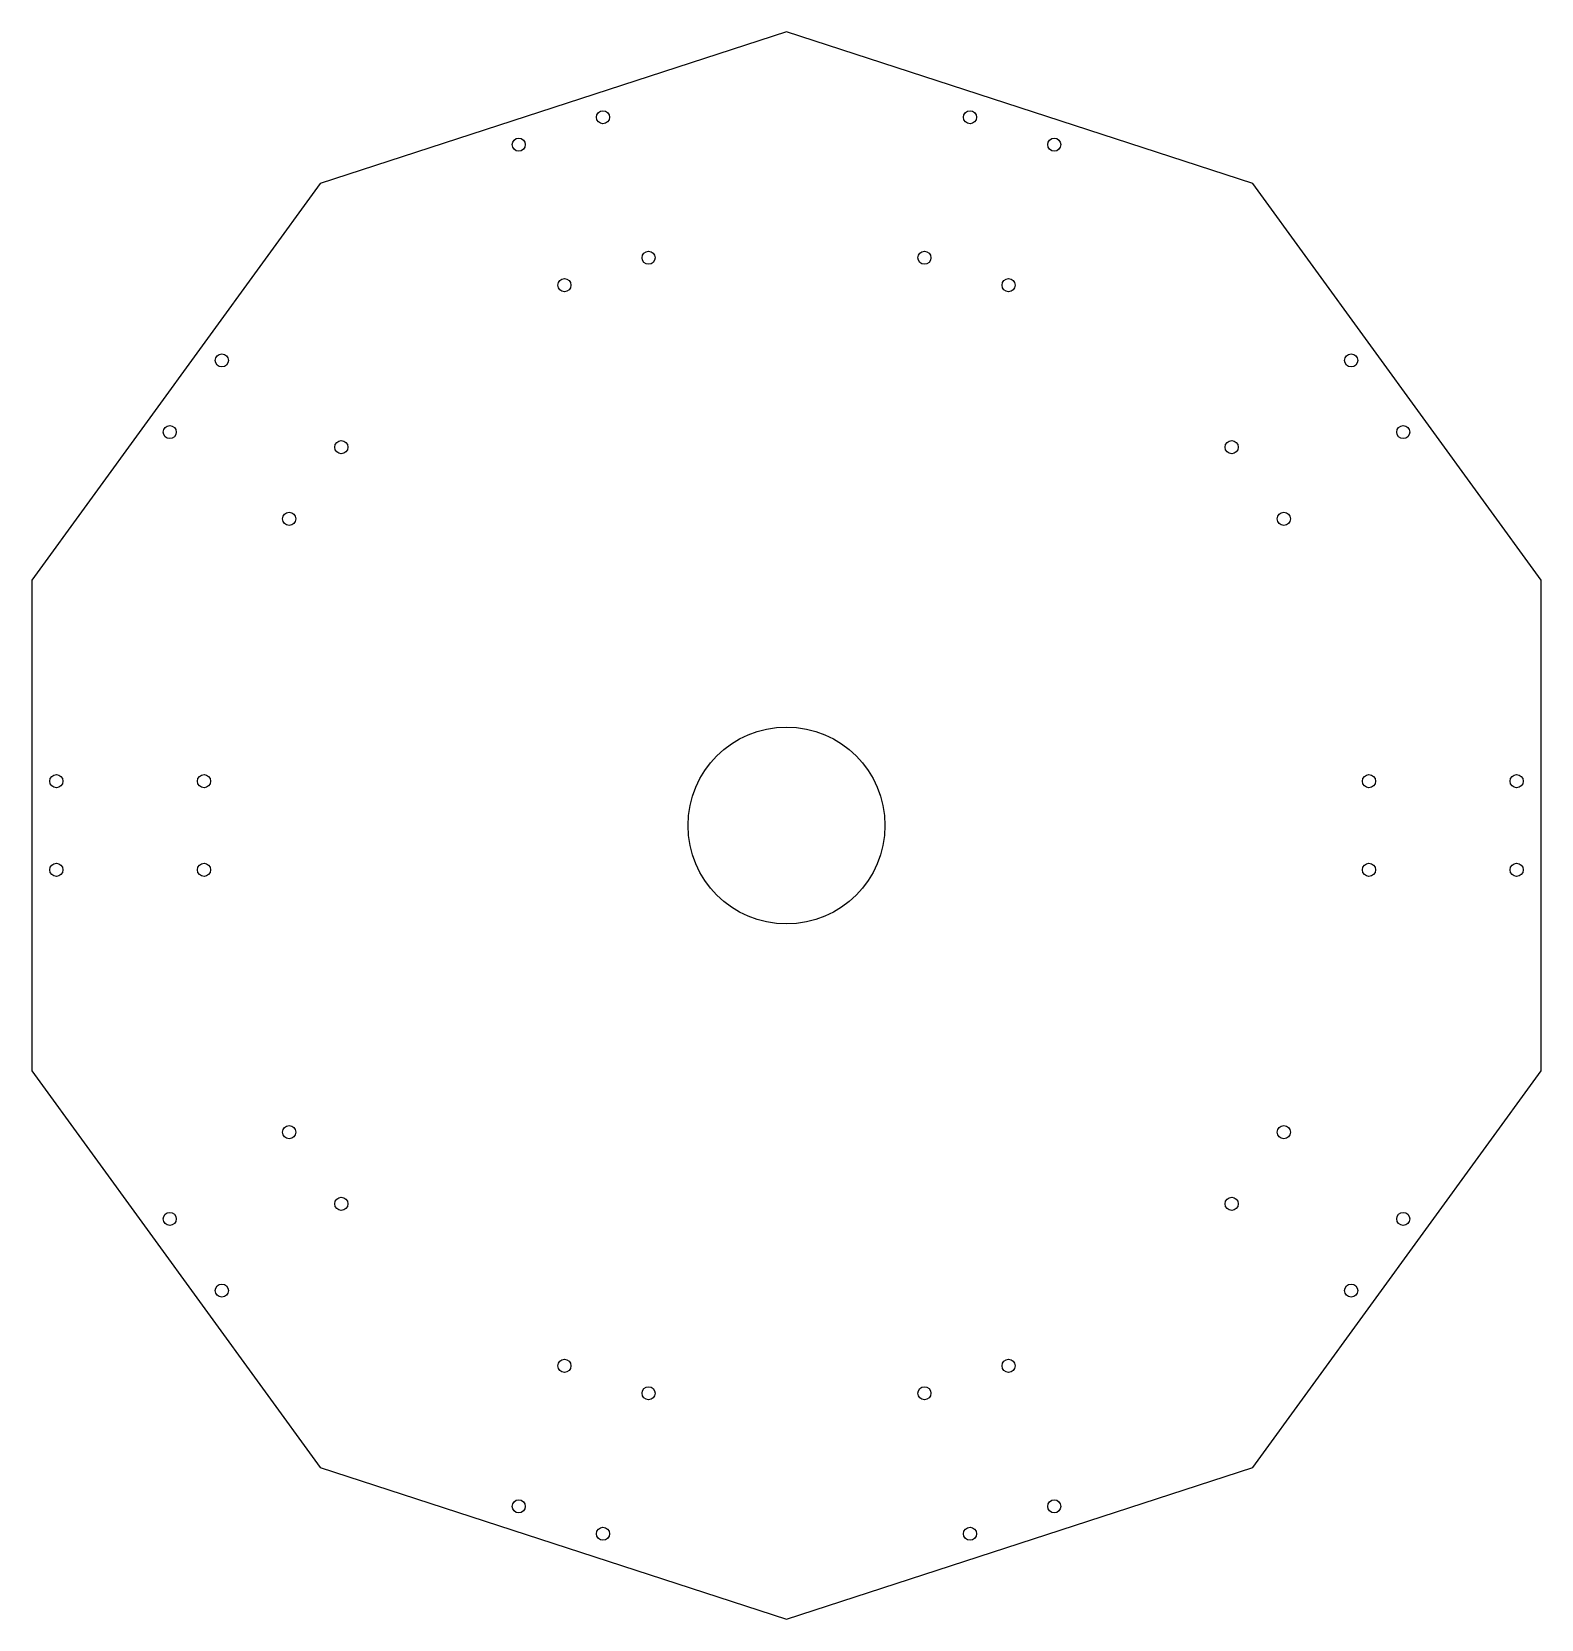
# Model space of a CAD drawing. Header units: millimetres. Extents: x -115 to 115, y -121 to 121.
import ezdxf

# ---------------------------------------------------------------- set-up
doc = ezdxf.new("R2010")
doc.units = ezdxf.units.MM

msp = doc.modelspace()

# ---------------------------------------------------------------- linework, layer by layer
msp.add_lwpolyline([(71.07, 97.82), (0, 120.92), (-71.07, 97.82), (-115, 37.37), (-115, -37.37), (-71.07, -97.82), (0, -120.92), (71.07, -97.82), (115, -37.37), (115, 37.37)], close=True)
for centre, radius in [((-27.96, 107.89), 1), ((27.96, 107.89), 1), ((-40.8, 103.72), 1), ((40.8, 103.72), 1), ((-21.01, 86.49), 1), ((21.01, 86.49), 1), ((-33.84, 82.32), 1), ((33.84, 82.32), 1), ((-86.04, 70.85), 1), ((86.04, 70.85), 1), ((-93.97, 59.93), 1), ((93.97, 59.93), 1), ((-67.83, 57.63), 1), ((67.83, 57.63), 1), ((-75.77, 46.71), 1), ((75.77, 46.71), 1), ((0, 0), 15), ((-111.25, 6.75), 1), ((-88.75, 6.75), 1), ((88.75, 6.75), 1), ((111.25, 6.75), 1), ((-111.25, -6.75), 1), ((-88.75, -6.75), 1), ((88.75, -6.75), 1), ((111.25, -6.75), 1), ((-75.77, -46.71), 1), ((75.77, -46.71), 1), ((-67.83, -57.63), 1), ((67.83, -57.63), 1), ((-93.97, -59.93), 1), ((93.97, -59.93), 1), ((-86.04, -70.85), 1), ((86.04, -70.85), 1), ((-33.84, -82.32), 1), ((33.84, -82.32), 1), ((-21.01, -86.49), 1), ((21.01, -86.49), 1), ((-40.8, -103.72), 1), ((40.8, -103.72), 1), ((-27.96, -107.89), 1), ((27.96, -107.89), 1)]:
    msp.add_circle(centre, radius)

doc.saveas('drawing.dxf')
